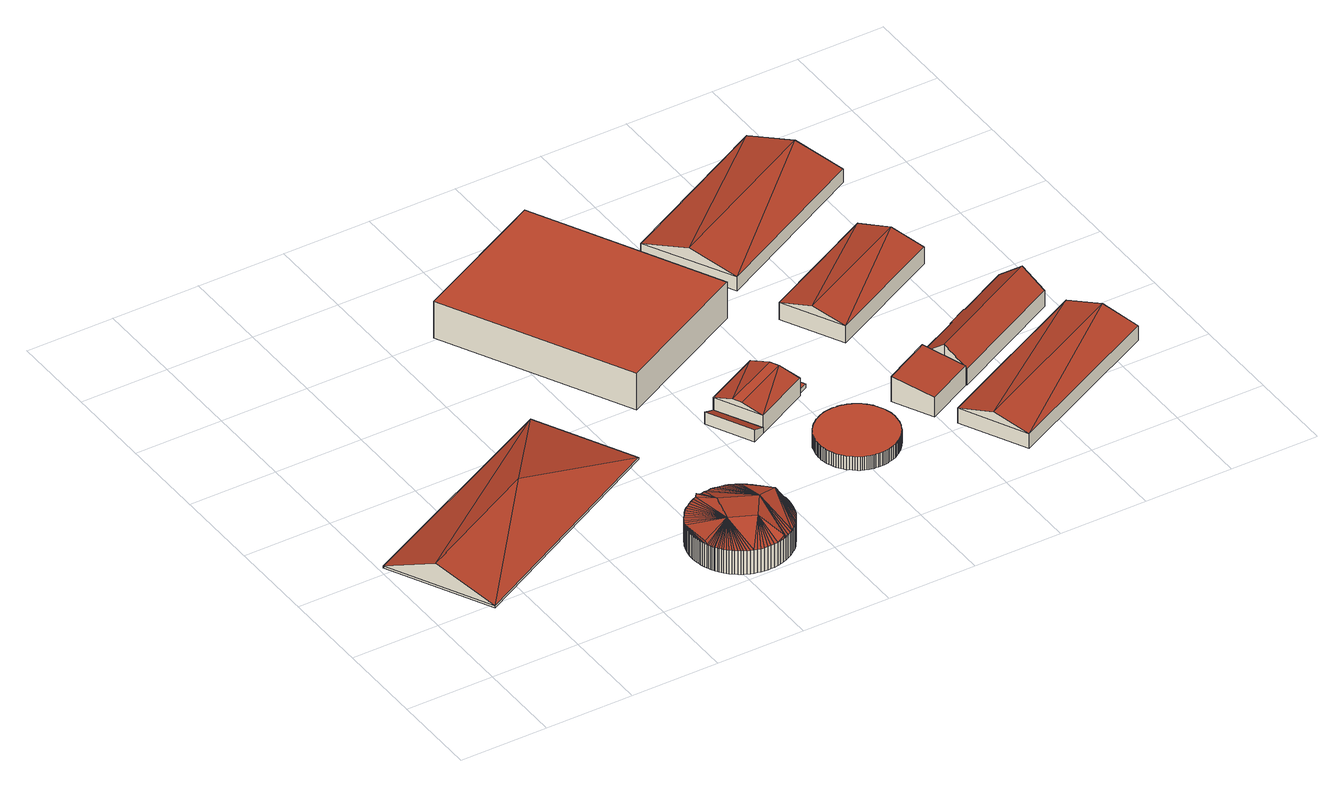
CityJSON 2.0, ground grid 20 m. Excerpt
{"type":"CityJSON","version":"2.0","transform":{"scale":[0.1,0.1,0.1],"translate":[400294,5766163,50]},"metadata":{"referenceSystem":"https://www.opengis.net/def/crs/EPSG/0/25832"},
"CityObjects":{
"building1":{"type":"Building","attributes":{"Gemeindeschluessel":"05515000","Geometrietyp2DReferenz":"3000","function":"51002_1215","roofType":"5000","measuredHeight":5.7},"geometry":[{"type":"Solid","lod":"2","boundaries":[[[[0,1,2,3]],[[4,5,1,0]],[[6,7,5,4]],[[3,2,7,6]],[[0,8,4]],[[6,9,3]],[[9,8,0]],[[0,3,9]],[[6,4,8]],[[8,9,6]],[[1,5,7,2]]]],"semantics":{"surfaces":[{"type":"WallSurface"},{"type":"RoofSurface"},{"type":"GroundSurface"}],"values":[[0,0,0,0,1,0,1,1,1,1,2]]}}]},
"building2":{"type":"Building","attributes":{"Gemeindeschluessel":"05515000","Geometrietyp2DReferenz":"3000","function":"51002_1215","roofType":"5000","measuredHeight":8},"geometry":[{"type":"Solid","lod":"2","boundaries":[[[[10,11,12]],[[10,12,13]],[[14,10,13]],[[15,14,13]],[[16,15,13]],[[17,16,13]],[[13,18,17]],[[19,20,17]],[[21,19,17]],[[21,17,18]],[[22,21,18]],[[23,24,25,26]],[[27,28,24,23]],[[29,30,28,27]],[[31,32,30,29]],[[33,34,32,31]],[[35,36,34,33]],[[37,38,36,35]],[[39,40,38,37]],[[41,42,40,39]],[[43,44,42,41]],[[45,46,44,43]],[[47,48,46,45]],[[49,50,48,47]],[[51,52,50,49]],[[53,54,52,51]],[[55,56,54,53]],[[57,58,56,55]],[[59,60,58,57]],[[61,62,60,59]],[[63,64,62,61]],[[65,66,64,63]],[[67,68,66,65]],[[69,70,68,67]],[[71,72,70,69]],[[73,74,72,71]],[[75,76,74,73]],[[77,78,76,75]],[[79,80,78,77]],[[81,82,80,79]],[[83,84,82,81]],[[85,86,84,83]],[[87,88,86,85]],[[89,90,88,87]],[[91,92,90,89]],[[93,94,92,91]],[[95,96,94,93]],[[97,98,96,95]],[[99,100,98,97]],[[101,102,100,99]],[[103,104,102,101]],[[105,106,104,103]],[[107,108,106,105]],[[109,110,108,107]],[[111,112,110,109]],[[113,114,112,111]],[[115,116,114,113]],[[117,118,116,115]],[[119,120,118,117]],[[121,122,120,119]],[[123,124,122,121]],[[125,126,124,123]],[[127,128,126,125]],[[129,130,128,127]],[[11,131,130,129]],[[10,132,131,11]],[[14,133,132,10]],[[15,134,133,14]],[[16,135,134,15]],[[20,136,135,16]],[[19,137,136,20]],[[21,138,137,19]],[[22,139,138,21]],[[140,141,139,22]],[[142,143,141,140]],[[144,145,143,142]],[[146,147,145,144]],[[148,149,147,146]],[[150,151,149,148]],[[152,153,151,150]],[[154,155,153,152]],[[156,157,155,154]],[[158,159,157,156]],[[160,161,159,158]],[[162,163,161,160]],[[164,165,163,162]],[[166,167,165,164]],[[168,169,167,166]],[[170,171,169,168]],[[172,173,171,170]],[[174,175,173,172]],[[176,177,175,174]],[[178,179,177,176]],[[180,181,179,178]],[[12,91,89]],[[12,89,87]],[[12,87,85]],[[12,85,83]],[[12,83,81]],[[12,81,79]],[[12,79,77]],[[12,77,75]],[[12,75,73]],[[12,73,71]],[[12,71,69]],[[12,69,67]],[[12,67,65]],[[12,65,63]],[[13,12,63]],[[13,63,61]],[[13,61,59]],[[13,59,57]],[[13,57,55]],[[13,55,53]],[[13,53,51]],[[13,51,49]],[[13,49,47]],[[13,47,45]],[[13,45,43]],[[13,43,41]],[[182,13,41]],[[182,41,39]],[[182,39,37]],[[37,183,182]],[[107,105,103]],[[109,107,103]],[[109,103,101]],[[109,101,99]],[[111,109,99]],[[111,99,97]],[[113,111,97]],[[113,97,95]],[[115,113,95]],[[115,95,93]],[[115,93,12]],[[117,115,12]],[[119,117,12]],[[121,119,12]],[[123,121,12]],[[125,123,12]],[[127,125,12]],[[129,127,12]],[[11,129,12]],[[140,22,18]],[[142,140,18]],[[144,142,18]],[[146,144,18]],[[148,146,18]],[[150,148,18]],[[150,18,184]],[[152,150,184]],[[154,152,184]],[[156,154,184]],[[158,156,184]],[[160,158,184]],[[162,160,184]],[[164,162,184]],[[166,164,184]],[[168,166,184]],[[170,168,184]],[[172,170,184]],[[174,172,184]],[[176,174,184]],[[178,176,184]],[[180,178,184]],[[185,180,184]],[[186,185,184]],[[187,186,184]],[[188,187,184]],[[184,189,188]],[[182,183,35]],[[184,182,35]],[[184,35,33]],[[184,33,31]],[[184,31,29]],[[184,29,27]],[[184,27,23]],[[184,23,26]],[[184,26,190]],[[184,190,191]],[[184,191,192]],[[184,192,193]],[[184,193,194]],[[184,194,195]],[[189,184,195]],[[196,189,195]],[[197,196,195]],[[197,195,198]],[[199,197,198]],[[199,198,200]],[[201,199,200]],[[201,200,202]],[[203,201,202]],[[203,202,204]],[[205,203,204]],[[205,204,206]],[[206,207,205]],[[13,182,184,18]],[[188,189,196]],[[35,183,37]],[[91,12,93]],[[16,17,20]],[[208,209,210,211,212,213,214,215,216,217,218,219,220,221,222,223,224,225,226,227,228,229,25,24,28,30,32,34,36,38,40,42,44,46,48,50,52,54,56,58,60,62,64,66,68,70,72,74,76,78,80,82,84,86,88,90,92,94,96,98,100,102,104,106,108,110,112,114,116,118,120,122,124,126,128,130,131,132,133,134,135,136,137,138,139,141,143,145,147,149,151,153,155,157,159,161,163,165,167,169,171,173,175,177,179,181]],[[185,208,181,180]],[[186,209,208,185]],[[187,210,209,186]],[[188,211,210,187]],[[196,212,211,188]],[[197,213,212,196]],[[199,214,213,197]],[[201,215,214,199]],[[203,216,215,201]],[[205,217,216,203]],[[207,218,217,205]],[[206,219,218,207]],[[204,220,219,206]],[[202,221,220,204]],[[200,222,221,202]],[[198,223,222,200]],[[195,224,223,198]],[[194,225,224,195]],[[193,226,225,194]],[[192,227,226,193]],[[191,228,227,192]],[[190,229,228,191]],[[26,25,229,190]]]],"semantics":{"surfaces":[{"type":"RoofSurface"},{"type":"WallSurface"},{"type":"GroundSurface"}],"values":[[0,0,0,0,0,0,0,0,0,0,0,1,1,1,1,1,1,1,1,1,1,1,1,1,1,1,1,1,1,1,1,1,1,1,1,1,1,1,1,1,1,1,1,1,1,1,1,1,1,1,1,1,1,1,1,1,1,1,1,1,1,1,1,1,1,1,1,1,1,1,1,1,1,1,1,1,1,1,1,1,1,1,1,1,1,1,1,1,1,1,1,1,1,1,0,0,0,0,0,0,0,0,0,0,0,0,0,0,0,0,0,0,0,0,0,0,0,0,0,0,0,0,0,0,0,0,0,0,0,0,0,0,0,0,0,0,0,0,0,0,0,0,0,0,0,0,0,0,0,0,0,0,0,0,0,0,0,0,0,0,0,0,0,0,0,0,0,0,0,0,0,0,0,0,0,0,0,0,0,0,0,0,0,0,0,0,0,0,0,0,0,0,0,0,0,0,0,0,1,1,1,1,2,1,1,1,1,1,1,1,1,1,1,1,1,1,1,1,1,1,1,1,1,1,1,1]]}}]},
"building3":{"type":"Building","attributes":{"Gemeindeschluessel":"05515000","Geometrietyp2DReferenz":"3000","function":"31001_2500","roofType":"2100","measuredHeight":2.93},"geometry":[{"type":"Solid","lod":"2","boundaries":[[[[230,231,232,233]],[[234,235,231,230]],[[236,237,235,234]],[[233,232,237,236]],[[234,230,233,236]],[[231,235,237,232]]]],"semantics":{"surfaces":[{"type":"WallSurface"},{"type":"RoofSurface"},{"type":"GroundSurface"}],"values":[[0,0,0,0,1,2]]}}]},
"building4":{"type":"Building","attributes":{"Gemeindeschluessel":"05515000","Geometrietyp2DReferenz":"3000","function":"51002_1215","roofType":"1000","measuredHeight":9},"geometry":[{"type":"Solid","lod":"2","boundaries":[[[[238,239,240,241]],[[242,243,239,238]],[[244,245,243,242]],[[241,240,245,244]],[[242,238,241,244]],[[239,243,245,240]]]],"semantics":{"surfaces":[{"type":"WallSurface"},{"type":"RoofSurface"},{"type":"GroundSurface"}],"values":[[0,0,0,0,1,2]]}}]},
"building5":{"type":"Building","attributes":{"Gemeindeschluessel":"05515000","Geometrietyp2DReferenz":"3000","function":"31001_2500","roofType":"9999","measuredHeight":5.85},"geometry":[{"type":"Solid","lod":"2","boundaries":[[[[246,247,237,248]],[[249,250,247,246]],[[251,232,250,249]],[[248,237,232,251]],[[252,253,246]],[[246,248,252]],[[246,253,254,249]],[[251,249,254]],[[254,255,251]],[[251,255,252,248]],[[253,252,255,254]],[[247,250,232,237]]]],"semantics":{"surfaces":[{"type":"WallSurface"},{"type":"RoofSurface"},{"type":"GroundSurface"}],"values":[[0,0,0,0,1,1,0,1,1,0,1,2]]}}]},
"building6":{"type":"Building","attributes":{"Gemeindeschluessel":"05515000","Geometrietyp2DReferenz":"3000","function":"51003_1201","roofType":"1000","measuredHeight":3.38},"geometry":[{"type":"Solid","lod":"2","boundaries":[[[[256,257,258,259]],[[260,261,257,256]],[[262,263,261,260]],[[264,265,263,262]],[[266,267,265,264]],[[268,269,267,266]],[[270,271,269,268]],[[272,273,271,270]],[[274,275,273,272]],[[276,277,275,274]],[[278,279,277,276]],[[280,281,279,278]],[[282,283,281,280]],[[284,285,283,282]],[[286,287,285,284]],[[288,289,287,286]],[[290,291,289,288]],[[292,293,291,290]],[[294,295,293,292]],[[296,297,295,294]],[[298,299,297,296]],[[300,301,299,298]],[[302,303,301,300]],[[304,305,303,302]],[[306,307,305,304]],[[308,309,307,306]],[[310,311,309,308]],[[312,313,311,310]],[[314,315,313,312]],[[316,317,315,314]],[[318,319,317,316]],[[320,321,319,318]],[[322,323,321,320]],[[324,325,323,322]],[[326,327,325,324]],[[328,329,327,326]],[[330,331,329,328]],[[332,333,331,330]],[[334,335,333,332]],[[336,337,335,334]],[[338,339,337,336]],[[340,341,339,338]],[[342,343,341,340]],[[344,345,343,342]],[[346,347,345,344]],[[348,349,347,346]],[[350,351,349,348]],[[352,353,351,350]],[[354,355,353,352]],[[356,357,355,354]],[[358,359,357,356]],[[360,361,359,358]],[[362,363,361,360]],[[364,365,363,362]],[[366,367,365,364]],[[368,369,367,366]],[[370,371,369,368]],[[372,373,371,370]],[[374,375,373,372]],[[376,377,375,374]],[[378,379,377,376]],[[380,381,379,378]],[[382,383,381,380]],[[384,385,383,382]],[[386,387,385,384]],[[388,389,387,386]],[[390,391,389,388]],[[392,393,391,390]],[[394,395,393,392]],[[396,397,395,394]],[[398,399,397,396]],[[400,401,399,398]],[[402,403,401,400]],[[404,405,403,402]],[[406,407,405,404]],[[408,409,407,406]],[[410,411,409,408]],[[412,413,411,410]],[[414,415,413,412]],[[416,417,415,414]],[[418,419,417,416]],[[420,421,419,418]],[[422,423,421,420]],[[424,425,423,422]],[[426,427,425,424]],[[428,429,427,426]],[[430,431,429,428]],[[432,433,431,430]],[[434,435,433,432]],[[436,437,435,434]],[[438,439,437,436]],[[440,441,439,438]],[[442,443,441,440]],[[444,445,443,442]],[[446,447,445,444]],[[448,449,447,446]],[[450,451,449,448]],[[452,453,451,450]],[[454,455,453,452]],[[456,457,455,454]],[[458,459,457,456]],[[460,461,459,458]],[[462,463,461,460]],[[464,465,463,462]],[[466,467,465,464]],[[468,469,467,466]],[[470,471,469,468]],[[472,473,471,470]],[[474,475,473,472]],[[476,477,475,474]],[[478,479,477,476]],[[259,258,479,478]],[[476,474,472,470,468,466,464,462,460,458,456,454,452,450,448,446,444,442,440,438,436,434,432,430,428,426,424,422,420,418,416,414,412,410,408,406,404,402,400,398,396,394,392,390,388,386,384,382,380,378,376,374,372,370,368,366,364,362,360,358,356,354,352,350,348,346,344,342,340,338,336,334,332,330,328,326,324,322,320,318,316,314,312,310,308,306,304,302,300,298,296,294,292,290,288,286,284,282,280,278,276,274,272,270,268,266,264,262,260,256,259,478]],[[257,261,263,265,267,269,271,273,275,277,279,281,283,285,287,289,291,293,295,297,299,301,303,305,307,309,311,313,315,317,319,321,323,325,327,329,331,333,335,337,339,341,343,345,347,349,351,353,355,357,359,361,363,365,367,369,371,373,375,377,379,381,383,385,387,389,391,393,395,397,399,401,403,405,407,409,411,413,415,417,419,421,423,425,427,429,431,433,435,437,439,441,443,445,447,449,451,453,455,457,459,461,463,465,467,469,471,473,475,477,479,258]]]],"semantics":{"surfaces":[{"type":"WallSurface"},{"type":"RoofSurface"},{"type":"GroundSurface"}],"values":[[0,0,0,0,0,0,0,0,0,0,0,0,0,0,0,0,0,0,0,0,0,0,0,0,0,0,0,0,0,0,0,0,0,0,0,0,0,0,0,0,0,0,0,0,0,0,0,0,0,0,0,0,0,0,0,0,0,0,0,0,0,0,0,0,0,0,0,0,0,0,0,0,0,0,0,0,0,0,0,0,0,0,0,0,0,0,0,0,0,0,0,0,0,0,0,0,0,0,0,0,0,0,0,0,0,0,0,0,0,0,0,0,1,2]]}}]},
"building7":{"type":"Building","attributes":{"Gemeindeschluessel":"05515000","Geometrietyp2DReferenz":"3000","function":"31001_2500","roofType":"1000","measuredHeight":1.94},"geometry":[{"type":"Solid","lod":"2","boundaries":[[[[480,481,482,483]],[[484,485,481,480]],[[486,487,485,484]],[[483,482,487,486]],[[484,480,483,486]],[[481,485,487,482]]]],"semantics":{"surfaces":[{"type":"WallSurface"},{"type":"RoofSurface"},{"type":"GroundSurface"}],"values":[[0,0,0,0,1,2]]}}]},
"building8":{"type":"Building","attributes":{"Gemeindeschluessel":"05515000","Geometrietyp2DReferenz":"3000","function":"31001_2000","roofType":"1000","measuredHeight":1.01},"geometry":[{"type":"Solid","lod":"2","boundaries":[[[[488,489,490,491]],[[492,493,489,488]],[[494,495,493,492]],[[491,490,495,494]],[[492,488,491,494]],[[489,493,495,490]]]],"semantics":{"surfaces":[{"type":"WallSurface"},{"type":"RoofSurface"},{"type":"GroundSurface"}],"values":[[0,0,0,0,1,2]]}}]},
"building9":{"type":"Building","attributes":{"Gemeindeschluessel":"05515000","Geometrietyp2DReferenz":"3000","function":"31001_2700","roofType":"2100","measuredHeight":6.15},"geometry":[{"type":"Solid","lod":"2","boundaries":[[[[496,497,498,499]],[[500,501,497,496]],[[502,503,501,500]],[[499,498,503,502]],[[500,496,499,502]],[[497,501,503,498]]]],"semantics":{"surfaces":[{"type":"WallSurface"},{"type":"RoofSurface"},{"type":"GroundSurface"}],"values":[[0,0,0,0,1,2]]}}]},
"building10":{"type":"Building","attributes":{"Gemeindeschluessel":"05515000","Geometrietyp2DReferenz":"3000","function":"31001_2700","roofType":"3100","measuredHeight":6.26},"geometry":[{"type":"Solid","lod":"2","boundaries":[[[[504,505,506,507]],[[508,509,505,504]],[[510,511,509,508]],[[507,506,511,510]],[[504,512,508]],[[510,513,507]],[[504,507,513]],[[513,512,504]],[[512,513,510]],[[510,508,512]],[[505,509,511,506]]]],"semantics":{"surfaces":[{"type":"WallSurface"},{"type":"RoofSurface"},{"type":"GroundSurface"}],"values":[[0,0,0,0,0,0,1,1,1,1,2]]}}]},
"building11":{"type":"Building","attributes":{"Gemeindeschluessel":"05515000","Geometrietyp2DReferenz":"3000","function":"31001_2700","roofType":"3100","measuredHeight":5.91},"geometry":[{"type":"Solid","lod":"2","boundaries":[[[[514,515,516,517]],[[518,519,515,514]],[[520,521,519,518]],[[517,516,521,520]],[[514,522,518]],[[520,523,517]],[[514,517,523]],[[523,522,514]],[[522,523,520]],[[520,518,522]],[[515,519,521,516]]]],"semantics":{"surfaces":[{"type":"WallSurface"},{"type":"RoofSurface"},{"type":"GroundSurface"}],"values":[[0,0,0,0,0,0,1,1,1,1,2]]}}]},
"building12":{"type":"Building","attributes":{"Gemeindeschluessel":"05515000","Geometrietyp2DReferenz":"3000","function":"31001_2700","roofType":"3100","measuredHeight":6.37},"geometry":[{"type":"Solid","lod":"2","boundaries":[[[[524,525,526,527]],[[528,529,525,524]],[[530,531,529,528]],[[527,526,531,530]],[[524,532,528]],[[530,533,527]],[[524,527,533]],[[533,532,524]],[[532,533,530]],[[530,528,532]],[[525,529,531,526]]]],"semantics":{"surfaces":[{"type":"WallSurface"},{"type":"RoofSurface"},{"type":"GroundSurface"}],"values":[[0,0,0,0,0,0,1,1,1,1,2]]}}]},
"building13":{"type":"Building","attributes":{"Gemeindeschluessel":"05515000","Geometrietyp2DReferenz":"3000","function":"31001_2700","roofType":"3100","measuredHeight":8},"geometry":[{"type":"Solid","lod":"2","boundaries":[[[[534,535,536,537]],[[538,539,535,534]],[[540,541,539,538]],[[542,543,541,540]],[[544,545,543,542]],[[546,547,545,544]],[[548,549,547,546]],[[550,551,549,548]],[[552,553,551,550]],[[537,536,553,552]],[[546,544,542,540,538,534,537,548]],[[552,550,548,537]],[[535,539,541,543,545,547,549,551,553,536]]]],"semantics":{"surfaces":[{"type":"WallSurface"},{"type":"RoofSurface"},{"type":"GroundSurface"}],"values":[[0,0,0,0,0,0,0,0,0,0,1,1,2]]}}]}
},
"vertices":[
[514,669,15],[514,669,10],[9,415,10],[9,415,15],[626,448,15],[626,448,10],[125,186,15],[125,186,10],[352,457,67],[63,308,67],
[717,25,67],[723,30,67],[757,152,75],[711,135,86],[710,20,67],[702,16,67],[695,12,67],[690,11,74],[670,76,90],[679,7,67],[687,9,67],[671,5,67],[663,4,67],[578,198,67],[578,198,10],[572,192,10],[572,192,67],[585,203,67],[585,203,10],[592,208,67],[592,208,10],[599,212,67],[599,212,10],[606,216,67],[606,216,10],[614,219,67],[614,219,10],[622,222,67],[622,222,10],[630,223,67],[630,223,10],[638,225,67],[638,225,10],[646,225,67],[646,225,10],[654,226,67],[654,226,10],[662,225,67],[662,225,10],[669,224,67],[669,224,10],[677,223,67],[677,223,10],[684,221,67],[684,221,10],[690,219,67],[690,219,10],[697,216,67],[697,216,10],[703,213,67],[703,213,10],[708,210,67],[708,210,10],[713,207,67],[713,207,10],[718,204,67],[718,204,10],[723,200,67],[723,200,10],[727,196,67],[727,196,10],[731,193,67],[731,193,10],[734,189,67],[734,189,10],[738,185,67],[738,185,10],[741,181,67],[741,181,10],[743,178,67],[743,178,10],[746,174,67],[746,174,10],[748,170,67],[748,170,10],[750,166,67],[750,166,10],[752,162,67],[752,162,10],[754,158,67],[754,158,10],[756,154,67],[756,154,10],[757,149,67],[757,149,10],[759,144,67],[759,144,10],[760,139,67],[760,139,10],[761,133,67],[761,133,10],[762,128,67],[762,128,10],[763,122,67],[763,122,10],[763,115,67],[763,115,10],[763,109,67],[763,109,10],[762,102,67],[762,102,10],[761,96,67],[761,96,10],[760,89,67],[760,89,10],[758,82,67],[758,82,10],[756,75,67],[756,75,10],[753,68,67],[753,68,10],[749,61,67],[749,61,10],[745,54,67],[745,54,10],[740,48,67],[740,48,10],[735,41,67],[735,41,10],[730,35,67],[730,35,10],[723,30,10],[717,25,10],[710,20,10],[702,16,10],[695,12,10],[687,9,10],[679,7,10],[671,5,10],[663,4,10],[655,4,67],[655,4,10],[647,4,67],[647,4,10],[639,4,67],[639,4,10],[632,5,67],[632,5,10],[625,7,67],[625,7,10],[618,9,67],[618,9,10],[611,11,67],[611,11,10],[605,14,67],[605,14,10],[599,17,67],[599,17,10],[594,20,67],[594,20,10],[589,23,67],[589,23,10],[584,27,67],[584,27,10],[580,31,67],[580,31,10],[575,34,67],[575,34,10],[572,38,67],[572,38,10],[568,42,67],[568,42,10],[565,46,67],[565,46,10],[562,49,67],[562,49,10],[560,53,67],[560,53,10],[557,57,67],[557,57,10],[556,59,67],[556,59,10],[634,172,86],[616,220,74],[614,103,90],[554,62,67],[552,66,67],[550,70,67],[549,74,67],[547,78,74],[567,186,67],[562,179,67],[557,173,67],[554,166,67],[550,159,67],[547,152,67],[547,79,67],[545,84,67],[545,145,67],[544,89,67],[543,138,67],[543,94,67],[542,131,67],[542,100,67],[541,125,67],[541,106,67],[541,118,67],[541,112,67],[554,62,10],[552,66,10],[550,70,10],[549,74,10],[547,79,10],[545,84,10],[544,89,10],[543,94,10],[542,100,10],[541,106,10],[541,112,10],[541,118,10],[541,125,10],[542,131,10],[543,138,10],[545,145,10],[547,152,10],[550,159,10],[554,166,10],[557,173,10],[562,179,10],[567,186,10],
[851,376,38],[851,376,9],[881,391,9],[881,391,23],[800,479,38],[800,479,9],[829,493,23],[829,493,9],
[813,1164,99],[813,1164,9],[500,1005,9],[500,1005,99],[1023,749,99],[1023,749,9],[711,590,99],[711,590,9],
[956,558,53],[956,558,9],[829,493,53],[1008,456,53],[1008,456,9],[881,391,53],[849,453,67],[976,518,67],[986,498,67],[859,434,67],
[1105,248,43],[1105,248,10],[1106,252,10],[1106,252,43],[1105,245,43],[1105,245,10],[1104,241,43],[1104,241,10],[1103,237,43],[1103,237,10],[1102,233,43],[1102,233,10],[1100,229,43],[1100,229,10],[1098,225,43],[1098,225,10],[1096,221,43],[1096,221,10],[1094,216,43],[1094,216,10],[1091,212,43],[1091,212,10],[1088,208,43],[1088,208,10],[1084,203,43],[1084,203,10],[1080,199,43],[1080,199,10],[1076,195,43],[1076,195,10],[1071,191,43],[1071,191,10],[1067,189,43],[1067,189,10],[1063,186,43],[1063,186,10],[1058,183,43],[1058,183,10],[1052,181,43],[1052,181,10],[1047,179,43],[1047,179,10],[1041,177,43],[1041,177,10],[1036,176,43],[1036,176,10],[1031,175,43],[1031,175,10],[1026,174,43],[1026,174,10],[1022,174,43],[1022,174,10],[1017,174,43],[1017,174,10],[1013,174,43],[1013,174,10],[1008,175,43],[1008,175,10],[1004,175,43],[1004,175,10],[1001,176,43],[1001,176,10],[997,177,43],[997,177,10],[993,178,43],[993,178,10],[989,179,43],[989,179,10],[985,181,43],[985,181,10],[981,182,43],[981,182,10],[977,184,43],[977,184,10],[972,187,43],[972,187,10],[968,190,43],[968,190,10],[964,193,43],[964,193,10],[960,197,43],[960,197,10],[955,200,43],[955,200,10],[951,205,43],[951,205,10],[948,210,43],[948,210,10],[945,214,43],[945,214,10],[942,218,43],[942,218,10],[939,223,43],[939,223,10],[937,228,43],[937,228,10],[935,234,43],[935,234,10],[933,239,43],[933,239,10],[932,244,43],[932,244,10],[931,249,43],[931,249,10],[930,254,43],[930,254,10],[930,259,43],[930,259,10],[930,264,43],[930,264,10],[930,268,43],[930,268,10],[931,272,43],[931,272,10],[931,276,43],[931,276,10],[932,280,43],[932,280,10],[933,284,43],[933,284,10],[934,287,43],[934,287,10],[935,291,43],[935,291,10],[936,296,43],[936,296,10],[938,300,43],[938,300,10],[940,304,43],[940,304,10],[943,308,43],[943,308,10],[946,313,43],[946,313,10],[949,317,43],[949,317,10],[952,321,43],[952,321,10],[956,325,43],[956,325,10],[961,329,43],[961,329,10],[966,333,43],[966,333,10],[969,336,43],[969,336,10],[974,338,43],[974,338,10],[979,341,43],[979,341,10],[984,344,43],[984,344,10],[990,346,43],[990,346,10],[995,348,43],[995,348,10],[1000,349,43],[1000,349,10],[1005,350,43],[1005,350,10],[1010,350,43],[1010,350,10],[1015,351,43],[1015,351,10],[1019,351,43],[1019,351,10],[1024,350,43],[1024,350,10],[1028,350,43],[1028,350,10],[1032,350,43],[1032,350,10],[1036,349,43],[1036,349,10],[1039,348,43],[1039,348,10],[1043,347,43],[1043,347,10],[1047,346,43],[1047,346,10],[1051,344,43],[1051,344,10],[1056,342,43],[1056,342,10],[1060,340,43],[1060,340,10],[1064,338,43],[1064,338,10],[1068,335,43],[1068,335,10],[1073,332,43],[1073,332,10],[1077,328,43],[1077,328,10],[1081,324,43],[1081,324,10],[1085,320,43],[1085,320,10],[1089,315,43],[1089,315,10],[1092,311,43],[1092,311,10],[1094,307,43],[1094,307,10],[1097,302,43],[1097,302,10],[1100,296,43],[1100,296,10],[1102,291,43],[1102,291,10],[1103,285,43],[1103,285,10],[1105,280,43],[1105,280,10],[1106,275,43],[1106,275,10],[1106,270,43],[1106,270,10],[1107,266,43],[1107,266,10],[1107,261,43],[1107,261,10],[1106,257,43],[1106,257,10],
[979,531,29],[979,531,10],[999,541,10],[999,541,29],[967,554,29],[967,554,10],[987,564,29],[987,564,10],
[991,504,20],[991,504,10],[1012,462,10],[1012,462,20],[1010,513,20],[1010,513,10],[1031,472,20],[1031,472,10],
[1302,309,59],[1302,309,11],[1257,398,11],[1257,398,73],[1194,253,59],[1194,253,11],[1149,342,73],[1149,342,11],
[1178,556,51],[1178,556,9],[1448,694,9],[1448,694,51],[1109,692,51],[1109,692,9],[1379,830,51],[1379,830,9],[1143,624,71],[1414,762,71],
[1296,65,47],[1296,65,11],[1669,252,11],[1669,252,47],[1222,213,47],[1222,213,11],[1594,400,47],[1594,400,11],[1259,139,70],[1632,326,70],
[1090,818,41],[1090,818,7],[1458,1008,7],[1458,1008,41],[989,1013,41],[989,1013,7],[1356,1203,41],[1356,1203,7],[1040,915,71],[1407,1105,71],
[1258,402,50],[1258,402,11],[1281,355,11],[1281,355,91],[1362,454,50],[1362,454,11],[1360,459,46],[1360,459,11],[1406,482,47],[1406,482,11],[1408,478,50],[1408,478,11],[1525,538,51],[1525,538,11],[1549,491,91],[1549,491,11],[1572,445,51],[1572,445,11],[1305,309,50],[1305,309,11]
]}
